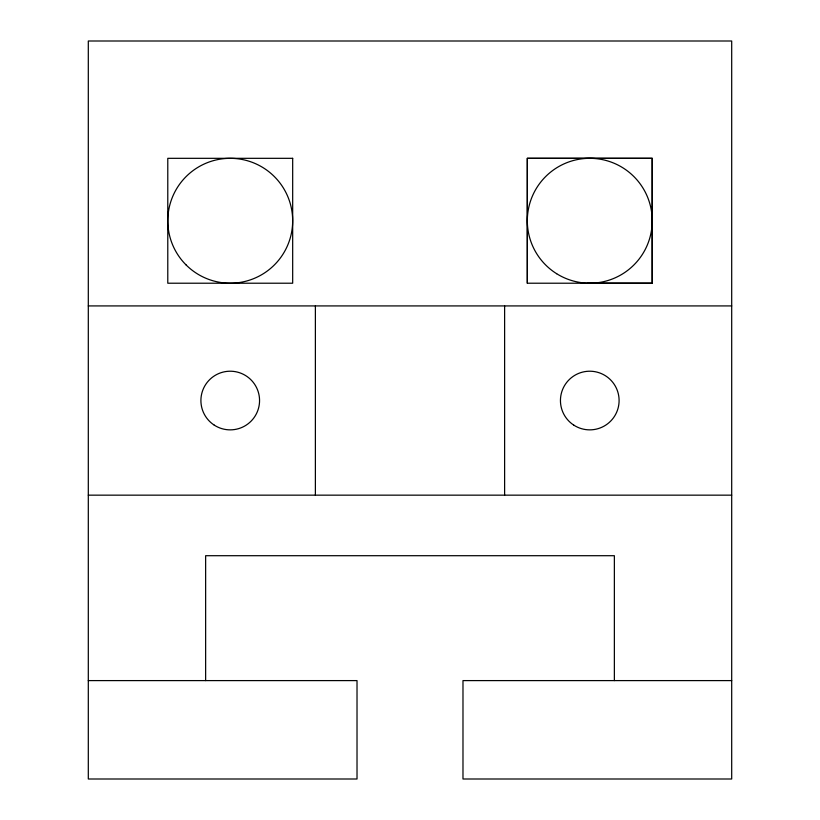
<?xml version="1.0" encoding="UTF-8"?>
<svg xmlns="http://www.w3.org/2000/svg" width="820" height="820" viewBox="0 0 820 820"><rect width="100%" height="100%" fill="white"/><g stroke="black" fill="none" stroke-linecap="round" stroke-linejoin="round"><path stroke-width="1.23" d="M527.322 283.218L527.322 158.321L652.218 158.321L652.218 283.218L527.322 283.218L527.322 158.321L652.218 158.321L652.218 283.218L587.55 283.177M88.304 305.921L731.696 305.921M88.304 495.157L731.696 495.157M88.304 680.6L357.018 680.6L357.018 779L88.304 779L88.304 41L731.696 41L731.696 779L462.982 779L462.982 680.6L731.696 680.6M614.364 680.6L614.364 555.704L205.635 555.704L205.635 680.6M504.618 305.921L504.618 495.157M315.382 305.921L315.382 495.157M292.678 158.321L167.782 158.321L167.782 283.218L292.678 283.218L292.678 158.321M214.245 425.129A29.335 29.335 0 0 0 259.52 402.077A29.335 29.335 0 0 0 216.921 374.402A29.335 29.335 0 0 0 214.245 425.129M556.647 273.706A62.443 62.443 0 0 0 652.177 222.989A62.443 62.443 0 0 0 560.49 165.609A62.443 62.443 0 0 0 556.647 273.706M186.078 264.921A62.443 62.443 0 0 0 290.546 236.929A62.443 62.443 0 0 0 214.071 160.453A62.443 62.443 0 0 0 186.078 264.921M573.785 425.129A29.335 29.335 0 0 0 619.059 402.077A29.335 29.335 0 0 0 576.46 374.402A29.335 29.335 0 0 0 573.785 425.129"/></g></svg>
